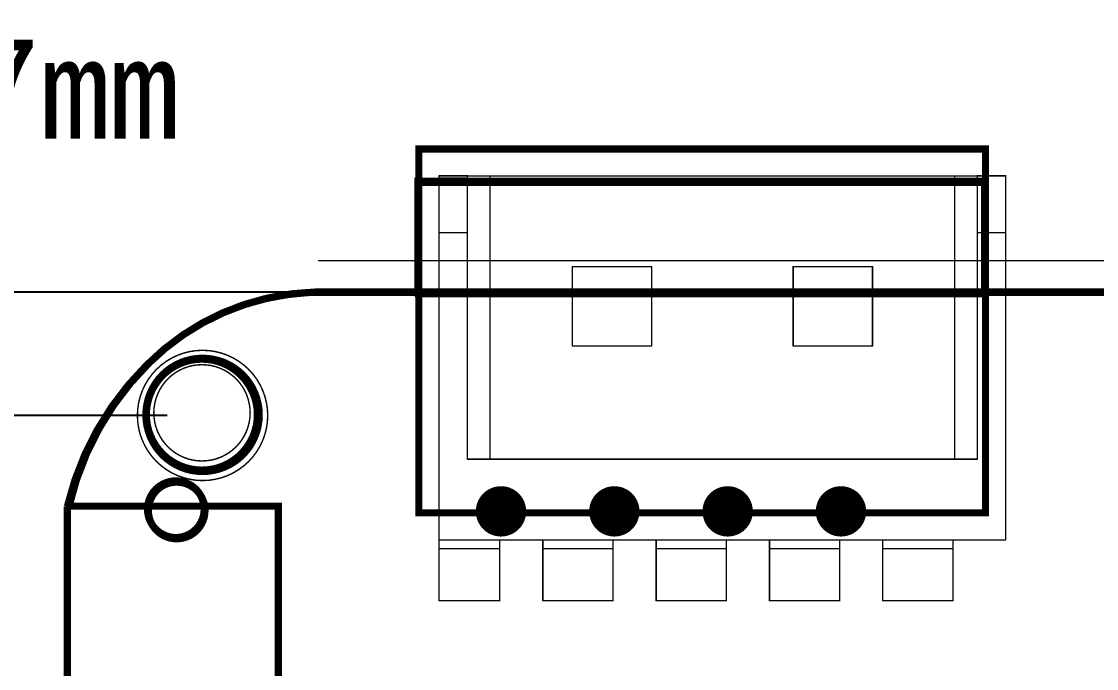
# Model space of a CAD drawing. Extents: x -54 to 75, y -63 to 45.
# Drawn here: x 18.18 to 37.15, y 30.37 to 41.8 of the extents above; entities that cross this region are included whole.
import ezdxf

# ---------------------------------------------------------------- set-up
doc = ezdxf.new("R2010")
doc.units = 0
doc.header["$MEASUREMENT"] = 0
doc.linetypes.add('PADS_DASH_38100', pattern=[0.254, 0.127, -0.127])
doc.layers.get('0').update_dxf_attribs({"linetype": 'CONTINUOUS'})
doc.layers.get('Defpoints').update_dxf_attribs({"linetype": 'CONTINUOUS'})
for name, color, linetype in [('2D_LINE_00', 255, 'CONTINUOUS'), ('2D_LINE_01', 255, 'CONTINUOUS'), ('BOARD_CUTOUT_00', 254, 'CONTINUOUS'), ('BOARD_OUTLINE_00', 254, 'CONTINUOUS'), ('DRIL_PLTE_THRU_01', 3, 'CONTINUOUS'), ('DRIL_SYMBOL', 254, 'CONTINUOUS'), ('PART_TOP_2DLINE_126', 254, 'CONTINUOUS')]:
    doc.layers.add(name, color=color, linetype=linetype)
doc.dimstyles.get("Standard").update_dxf_attribs({"dimscale": 10, "dimtxt": 0.18, "dimasz": 0.18, "dimexe": 0.18, "dimexo": 0.0625, "dimgap": 0.09, "dimtad": 0, "dimtih": 1, "dimtoh": 1, "dimzin": 0, "dimdsep": 46, "dimtxsty": 'Standard', "dimcen": 0.09, "dimadec": 0, "dimazin": 0, "dimtfac": 1, "dimtofl": 0, "dimtmove": 0, "dimatfit": 3, "dimfxl": 1, "dimtolj": 1, "dimtzin": 0, "dimarcsym": 0})

# ---------------------------------------------------------------- blocks, each defined once
blk = doc.blocks.new('BOARD_1')
at = {"layer": 'BOARD_CUTOUT_00', "const_width": 0.127}
for points in [[(-6.751, 34.388, 1), (-8.751, 34.388, 1)], [(-7.722, 32.722, 1), (-8.722, 32.722, 1)]]:
    blk.add_lwpolyline(points, format="xyb", close=True, dxfattribs=at)
at = {"layer": 'BOARD_OUTLINE_00', "const_width": 0.127}
blk.add_lwpolyline([(0, 0), (6.847, 0), (6.847, 4.142), (9.561, 4.142), (9.561, 0.199), (25.267, 0.199, 0.185339), (28.735, 2.042, 0.15749), (29.993, 5.027), (29.993, 32.25, 0.340915), (25.686, 36.557), (-5.758, 36.557, 0.19257), (-8.738, 35.265, 0.140096), (-10.137, 32.77), (-10.137, 10.091), (-10.114, 10.091), (-10.114, 4.314), (-10.243, 4.314, 0.201635), (-8.997, 1.213, 0.196192), (-6.063, -0.004), (0, -0.004)], format="xyb", close=True, dxfattribs=at)
blk = doc.blocks.new('SMOOTH_0$127')
at = {"const_width": 0.0635}
blk.add_lwpolyline([(-0.03175, 0, 1), (0.03175, 0, 1)], format="xyb", close=True, dxfattribs=at)
blk = doc.blocks.new('DRAWING_4')
at = {"layer": '2D_LINE_00', "const_width": 0.127}
blk.add_lwpolyline([(11.846, -1.08), (21.849, -1.08), (21.849, -3.049), (11.846, -3.049)], close=True, dxfattribs=at)
at = {"layer": '2D_LINE_00'}
for p in [(11.846, -1.08), (21.849, -1.08), (11.846, -3.049), (21.849, -3.049)]:
    blk.add_blockref('SMOOTH_0$127', p, dxfattribs=at)
blk = doc.blocks.new('SMOOTH_0$0254')
at = {"const_width": 0.0127}
blk.add_lwpolyline([(-0.00635, 0, 1), (0.00635, 0, 1)], format="xyb", close=True, dxfattribs=at)
blk = doc.blocks.new('DRAWING_16')
at = {"layer": '2D_LINE_01', "linetype": 'PADS_DASH_38100', "const_width": 0.0254}
blk.add_lwpolyline([(0, 0), (0, -0.007)], dxfattribs=at)
at = {"layer": '2D_LINE_01'}
for p in [(0, 0), (0, -0.007)]:
    blk.add_blockref('SMOOTH_0$0254', p, dxfattribs=at)
blk = doc.blocks.new('DRAWING_17')
at = {"layer": '2D_LINE_01', "const_width": 0.0254}
blk.add_lwpolyline([(0, 0), (0, -7.5)], dxfattribs=at)
at = {"layer": '2D_LINE_01'}
for p in [(0, 0), (0, -7.5)]:
    blk.add_blockref('SMOOTH_0$0254', p, dxfattribs=at)
blk = doc.blocks.new('DRAWING_18')
at = {"layer": '2D_LINE_01', "linetype": 'PADS_DASH_38100', "const_width": 0.0254}
blk.add_lwpolyline([(0, 0), (0, -5)], dxfattribs=at)
at = {"layer": '2D_LINE_01'}
for p in [(0, 0), (0, -5)]:
    blk.add_blockref('SMOOTH_0$0254', p, dxfattribs=at)
blk = doc.blocks.new('DRAWING_19')
at = {"layer": '2D_LINE_01', "linetype": 'PADS_DASH_38100', "const_width": 0.0254}
blk.add_lwpolyline([(0, 0), (0, -5)], dxfattribs=at)
at = {"layer": '2D_LINE_01'}
for p in [(0, 0), (0, -5)]:
    blk.add_blockref('SMOOTH_0$0254', p, dxfattribs=at)
blk = doc.blocks.new('DRAWING_20')
at = {"layer": '2D_LINE_01', "const_width": 0.0254}
blk.add_lwpolyline([(0, 0), (0, -1.0746)], dxfattribs=at)
at = {"layer": '2D_LINE_01'}
for p in [(0, 0), (0, -1.0746)]:
    blk.add_blockref('SMOOTH_0$0254', p, dxfattribs=at)
blk = doc.blocks.new('DRAWING_21')
at = {"layer": '2D_LINE_01', "const_width": 0.0254}
blk.add_lwpolyline([(0, 0), (0, -1.0746)], dxfattribs=at)
at = {"layer": '2D_LINE_01'}
for p in [(0, 0), (0, -1.0746)]:
    blk.add_blockref('SMOOTH_0$0254', p, dxfattribs=at)
blk = doc.blocks.new('DRAWING_22')
at = {"layer": '2D_LINE_01', "const_width": 0.0254}
blk.add_lwpolyline([(0, 0), (0, -1.4)], dxfattribs=at)
at = {"layer": '2D_LINE_01'}
for p in [(0, 0), (0, -1.4)]:
    blk.add_blockref('SMOOTH_0$0254', p, dxfattribs=at)
blk = doc.blocks.new('DRAWING_23')
at = {"layer": '2D_LINE_01', "const_width": 0.0254}
blk.add_lwpolyline([(0, 0), (0, -1.0746)], dxfattribs=at)
at = {"layer": '2D_LINE_01'}
for p in [(0, 0), (0, -1.0746)]:
    blk.add_blockref('SMOOTH_0$0254', p, dxfattribs=at)
blk = doc.blocks.new('DRAWING_24')
at = {"layer": '2D_LINE_01', "const_width": 0.0254}
blk.add_lwpolyline([(0, 0), (0, 1.4)], dxfattribs=at)
at = {"layer": '2D_LINE_01'}
for p in [(0, 1.4), (0, 0)]:
    blk.add_blockref('SMOOTH_0$0254', p, dxfattribs=at)
blk = doc.blocks.new('DRAWING_25')
at = {"layer": '2D_LINE_01', "const_width": 0.0254}
blk.add_lwpolyline([(0, 0), (0, -1.0746)], dxfattribs=at)
at = {"layer": '2D_LINE_01'}
for p in [(0, 0), (0, -1.0746)]:
    blk.add_blockref('SMOOTH_0$0254', p, dxfattribs=at)
blk = doc.blocks.new('DRAWING_27')
at = {"layer": '2D_LINE_01', "const_width": 0.0254}
blk.add_lwpolyline([(0, 0), (0, -1.0746)], dxfattribs=at)
at = {"layer": '2D_LINE_01'}
for p in [(0, 0), (0, -1.0746)]:
    blk.add_blockref('SMOOTH_0$0254', p, dxfattribs=at)
blk = doc.blocks.new('DRAWING_30')
at = {"layer": '2D_LINE_01', "const_width": 0.0254}
blk.add_lwpolyline([(0, 0), (0, -1.0746)], dxfattribs=at)
at = {"layer": '2D_LINE_01'}
for p in [(0, 0), (0, -1.0746)]:
    blk.add_blockref('SMOOTH_0$0254', p, dxfattribs=at)
blk = doc.blocks.new('DRAWING_31')
at = {"layer": '2D_LINE_01', "const_width": 0.0254}
blk.add_lwpolyline([(0, 0), (0, -1.4)], dxfattribs=at)
at = {"layer": '2D_LINE_01'}
for p in [(0, 0), (0, -1.4)]:
    blk.add_blockref('SMOOTH_0$0254', p, dxfattribs=at)
blk = doc.blocks.new('DRAWING_44')
at = {"layer": '2D_LINE_01', "const_width": 0.0254}
blk.add_lwpolyline([(0, 0), (0, -1.0746)], dxfattribs=at)
at = {"layer": '2D_LINE_01'}
for p in [(0, 0), (0, -1.0746)]:
    blk.add_blockref('SMOOTH_0$0254', p, dxfattribs=at)
blk = doc.blocks.new('DRAWING_47')
at = {"layer": '2D_LINE_01', "const_width": 0.0254}
blk.add_lwpolyline([(0, 0), (0, 1.4)], dxfattribs=at)
at = {"layer": '2D_LINE_01'}
for p in [(0, 1.4), (0, 0)]:
    blk.add_blockref('SMOOTH_0$0254', p, dxfattribs=at)
blk = doc.blocks.new('DRAWING_48')
at = {"layer": '2D_LINE_01', "const_width": 0.0254}
blk.add_lwpolyline([(0, 0), (0, -1.0746)], dxfattribs=at)
at = {"layer": '2D_LINE_01'}
for p in [(0, 0), (0, -1.0746)]:
    blk.add_blockref('SMOOTH_0$0254', p, dxfattribs=at)
blk = doc.blocks.new('DRAWING_49')
at = {"layer": '2D_LINE_01', "const_width": 0.0254}
blk.add_lwpolyline([(0, 0), (0, -1.0746)], dxfattribs=at)
at = {"layer": '2D_LINE_01'}
for p in [(0, 0), (0, -1.0746)]:
    blk.add_blockref('SMOOTH_0$0254', p, dxfattribs=at)
blk = doc.blocks.new('DRAWING_50')
at = {"layer": '2D_LINE_01', "linetype": 'PADS_DASH_38100', "const_width": 0.0254}
blk.add_lwpolyline([(0, 0), (0, -5)], dxfattribs=at)
at = {"layer": '2D_LINE_01'}
for p in [(0, 0), (0, -5)]:
    blk.add_blockref('SMOOTH_0$0254', p, dxfattribs=at)
blk = doc.blocks.new('DRAWING_54')
at = {"layer": '2D_LINE_01', "linetype": 'PADS_DASH_38100', "const_width": 0.0254}
blk.add_lwpolyline([(0, 0), (0, -5)], dxfattribs=at)
at = {"layer": '2D_LINE_01'}
for p in [(0, 0), (0, -5)]:
    blk.add_blockref('SMOOTH_0$0254', p, dxfattribs=at)
blk = doc.blocks.new('DRAWING_55')
at = {"layer": '2D_LINE_01', "const_width": 0.0254}
blk.add_lwpolyline([(0, 0), (0, 6.4254)], dxfattribs=at)
at = {"layer": '2D_LINE_01'}
for p in [(0, 6.4254), (0, 0)]:
    blk.add_blockref('SMOOTH_0$0254', p, dxfattribs=at)
blk = doc.blocks.new('DRAWING_79')
at = {"layer": '2D_LINE_01', "const_width": 0.0254}
blk.add_lwpolyline([(0, 0), (-1.238, 0)], dxfattribs=at)
at = {"layer": '2D_LINE_01'}
for p in [(-1.238, 0), (0, 0)]:
    blk.add_blockref('SMOOTH_0$0254', p, dxfattribs=at)
blk = doc.blocks.new('DRAWING_80')
at = {"layer": '2D_LINE_01', "const_width": 0.0254}
blk.add_lwpolyline([(0, 0), (-1.238, 0)], dxfattribs=at)
at = {"layer": '2D_LINE_01'}
for p in [(-1.238, 0), (0, 0)]:
    blk.add_blockref('SMOOTH_0$0254', p, dxfattribs=at)
blk = doc.blocks.new('DRAWING_81')
at = {"layer": '2D_LINE_01', "const_width": 0.0254}
blk.add_lwpolyline([(0, 0), (-1.238, 0)], dxfattribs=at)
at = {"layer": '2D_LINE_01'}
for p in [(-1.238, 0), (0, 0)]:
    blk.add_blockref('SMOOTH_0$0254', p, dxfattribs=at)
blk = doc.blocks.new('DRAWING_82')
at = {"layer": '2D_LINE_01', "const_width": 0.0254}
blk.add_lwpolyline([(0, 0), (-1.238, 0)], dxfattribs=at)
at = {"layer": '2D_LINE_01'}
for p in [(-1.238, 0), (0, 0)]:
    blk.add_blockref('SMOOTH_0$0254', p, dxfattribs=at)
blk = doc.blocks.new('DRAWING_83')
at = {"layer": '2D_LINE_01', "const_width": 0.0254}
blk.add_lwpolyline([(0, 0), (-1.069, 0)], dxfattribs=at)
at = {"layer": '2D_LINE_01'}
for p in [(-1.069, 0), (0, 0)]:
    blk.add_blockref('SMOOTH_0$0254', p, dxfattribs=at)
blk = doc.blocks.new('DRAWING_84')
at = {"layer": '2D_LINE_01', "const_width": 0.0254}
blk.add_lwpolyline([(0, 0), (-1.238, 0)], dxfattribs=at)
at = {"layer": '2D_LINE_01'}
for p in [(-1.238, 0), (0, 0)]:
    blk.add_blockref('SMOOTH_0$0254', p, dxfattribs=at)
blk = doc.blocks.new('DRAWING_85')
at = {"layer": '2D_LINE_01', "const_width": 0.0254}
blk.add_lwpolyline([(0, 0), (-1.238, 0)], dxfattribs=at)
at = {"layer": '2D_LINE_01'}
for p in [(-1.238, 0), (0, 0)]:
    blk.add_blockref('SMOOTH_0$0254', p, dxfattribs=at)
blk = doc.blocks.new('DRAWING_86')
at = {"layer": '2D_LINE_01', "const_width": 0.0254}
blk.add_lwpolyline([(0, 0), (-1.238, 0)], dxfattribs=at)
at = {"layer": '2D_LINE_01'}
for p in [(-1.238, 0), (0, 0)]:
    blk.add_blockref('SMOOTH_0$0254', p, dxfattribs=at)
blk = doc.blocks.new('DRAWING_87')
at = {"layer": '2D_LINE_01', "const_width": 0.0254}
blk.add_lwpolyline([(0, 0), (-1.238, 0)], dxfattribs=at)
at = {"layer": '2D_LINE_01'}
for p in [(-1.238, 0), (0, 0)]:
    blk.add_blockref('SMOOTH_0$0254', p, dxfattribs=at)
blk = doc.blocks.new('DRAWING_88')
at = {"layer": '2D_LINE_01', "const_width": 0.0254}
blk.add_lwpolyline([(0, 0), (-1.069, 0)], dxfattribs=at)
at = {"layer": '2D_LINE_01'}
for p in [(-1.069, 0), (0, 0)]:
    blk.add_blockref('SMOOTH_0$0254', p, dxfattribs=at)
blk = doc.blocks.new('DRAWING_89')
at = {"layer": '2D_LINE_01', "const_width": 0.0254}
blk.add_lwpolyline([(0, 0), (10, 0)], dxfattribs=at)
at = {"layer": '2D_LINE_01'}
for p in [(0, 0), (10, 0)]:
    blk.add_blockref('SMOOTH_0$0254', p, dxfattribs=at)
blk = doc.blocks.new('DRAWING_90')
at = {"layer": '2D_LINE_01', "linetype": 'PADS_DASH_38100', "const_width": 0.0254}
blk.add_lwpolyline([(0, 0), (9, 0)], dxfattribs=at)
at = {"layer": '2D_LINE_01'}
for p in [(0, 0), (9, 0)]:
    blk.add_blockref('SMOOTH_0$0254', p, dxfattribs=at)
blk = doc.blocks.new('DRAWING_91')
at = {"layer": '2D_LINE_01', "const_width": 0.0254}
blk.add_lwpolyline([(0, 0), (1.4, 0)], dxfattribs=at)
at = {"layer": '2D_LINE_01'}
for p in [(0, 0), (1.4, 0)]:
    blk.add_blockref('SMOOTH_0$0254', p, dxfattribs=at)
blk = doc.blocks.new('DRAWING_92')
at = {"layer": '2D_LINE_01', "const_width": 0.0254}
blk.add_lwpolyline([(0, 0), (1.4, 0)], dxfattribs=at)
at = {"layer": '2D_LINE_01'}
for p in [(0, 0), (1.4, 0)]:
    blk.add_blockref('SMOOTH_0$0254', p, dxfattribs=at)
blk = doc.blocks.new('DRAWING_93')
at = {"layer": '2D_LINE_01', "const_width": 0.0254}
blk.add_lwpolyline([(0, 0), (-1.4, 0)], dxfattribs=at)
at = {"layer": '2D_LINE_01'}
for p in [(-1.4, 0), (0, 0)]:
    blk.add_blockref('SMOOTH_0$0254', p, dxfattribs=at)
blk = doc.blocks.new('DRAWING_94')
at = {"layer": '2D_LINE_01', "const_width": 0.0254}
blk.add_lwpolyline([(0, 0), (-1.4, 0)], dxfattribs=at)
at = {"layer": '2D_LINE_01'}
for p in [(-1.4, 0), (0, 0)]:
    blk.add_blockref('SMOOTH_0$0254', p, dxfattribs=at)
blk = doc.blocks.new('DRAWING_95')
at = {"layer": '2D_LINE_01', "linetype": 'PADS_DASH_38100', "const_width": 0.0254}
blk.add_lwpolyline([(0, 0), (-10, 0)], dxfattribs=at)
at = {"layer": '2D_LINE_01'}
for p in [(-10, 0), (0, 0)]:
    blk.add_blockref('SMOOTH_0$0254', p, dxfattribs=at)
blk = doc.blocks.new('DRAWING_96')
at = {"layer": '2D_LINE_01', "const_width": 0.0254}
blk.add_lwpolyline([(0, 0), (2.125, 0)], dxfattribs=at)
at = {"layer": '2D_LINE_01'}
for p in [(0, 0), (2.125, 0)]:
    blk.add_blockref('SMOOTH_0$0254', p, dxfattribs=at)
blk = doc.blocks.new('DRAWING_97')
at = {"layer": '2D_LINE_01', "const_width": 0.0254}
blk.add_lwpolyline([(0, 0), (18.475, 0)], dxfattribs=at)
at = {"layer": '2D_LINE_01'}
for p in [(0, 0), (18.475, 0)]:
    blk.add_blockref('SMOOTH_0$0254', p, dxfattribs=at)
blk = doc.blocks.new('DRAWING_98')
at = {"layer": '2D_LINE_01', "linetype": 'PADS_DASH_38100', "const_width": 0.0254}
blk.add_lwpolyline([(0, 0), (0.5, 0)], dxfattribs=at)
at = {"layer": '2D_LINE_01'}
for p in [(0, 0), (0.5, 0)]:
    blk.add_blockref('SMOOTH_0$0254', p, dxfattribs=at)
blk = doc.blocks.new('DRAWING_99')
at = {"layer": '2D_LINE_01', "linetype": 'PADS_DASH_38100', "const_width": 0.0254}
blk.add_lwpolyline([(0, 0), (0.5, 0)], dxfattribs=at)
at = {"layer": '2D_LINE_01'}
for p in [(0, 0), (0.5, 0)]:
    blk.add_blockref('SMOOTH_0$0254', p, dxfattribs=at)
blk = doc.blocks.new('DRAWING_100')
at = {"layer": '2D_LINE_01', "const_width": 0.0254}
blk.add_lwpolyline([(0, 0), (-10, 0)], dxfattribs=at)
at = {"layer": '2D_LINE_01'}
for p in [(-10, 0), (0, 0)]:
    blk.add_blockref('SMOOTH_0$0254', p, dxfattribs=at)
blk = doc.blocks.new('DRAWING_101')
at = {"layer": '2D_LINE_01', "linetype": 'PADS_DASH_38100', "const_width": 0.0254}
blk.add_lwpolyline([(0, 0), (-0.5, 0)], dxfattribs=at)
at = {"layer": '2D_LINE_01'}
for p in [(-0.5, 0), (0, 0)]:
    blk.add_blockref('SMOOTH_0$0254', p, dxfattribs=at)
blk = doc.blocks.new('DRAWING_102')
at = {"layer": '2D_LINE_01', "linetype": 'PADS_DASH_38100', "const_width": 0.0254}
blk.add_lwpolyline([(0, 0), (-0.5, 0)], dxfattribs=at)
at = {"layer": '2D_LINE_01'}
for p in [(-0.5, 0), (0, 0)]:
    blk.add_blockref('SMOOTH_0$0254', p, dxfattribs=at)
blk = doc.blocks.new('DRAWING_107')
at = {"layer": '2D_LINE_01', "const_width": 0.0254}
blk.add_lwpolyline([(-1.15, 0, 1), (1.15, 0, 1)], format="xyb", close=True, dxfattribs=at)
blk = doc.blocks.new('DRAWING_110')
at = {"layer": '2D_LINE_01', "linetype": 'PADS_DASH_38100', "const_width": 0.0254}
blk.add_lwpolyline([(0, 0), (0, -0.007)], dxfattribs=at)
at = {"layer": '2D_LINE_01'}
for p in [(0, 0), (0, -0.007)]:
    blk.add_blockref('SMOOTH_0$0254', p, dxfattribs=at)
blk = doc.blocks.new('DRAWING_122')
at = {"layer": '2D_LINE_01', "linetype": 'PADS_DASH_38100', "const_width": 0.0254}
blk.add_lwpolyline([(0, 0), (-0.5, 0)], dxfattribs=at)
at = {"layer": '2D_LINE_01'}
for p in [(-0.5, 0), (0, 0)]:
    blk.add_blockref('SMOOTH_0$0254', p, dxfattribs=at)
blk = doc.blocks.new('DRAWING_130')
at = {"layer": '2D_LINE_01', "const_width": 0.127}
blk.add_lwpolyline([(0, 0, 1), (-1, 0, 1)], format="xyb", close=True, dxfattribs=at)
blk = doc.blocks.new('DRAWING_132')
at = {"layer": '2D_LINE_01', "const_width": 0.127}
blk.add_lwpolyline([(0, 0, 1), (-1.96, 0, 1)], format="xyb", close=True, dxfattribs=at)
blk = doc.blocks.new('DRAWING_141')
at = {"layer": '2D_LINE_01', "const_width": 0.127}
blk.add_lwpolyline([(0, 0), (10.004, 0), (10.004, -1.969), (0, -1.969)], close=True, dxfattribs=at)
at = {"layer": '2D_LINE_01'}
for p in [(0, 0), (10.004, 0), (0, -1.969), (10.004, -1.969)]:
    blk.add_blockref('SMOOTH_0$127', p, dxfattribs=at)
blk = doc.blocks.new('DRAWING_142')
at = {"layer": '2D_LINE_01', "const_width": 0.0635}
blk.add_lwpolyline([(0, 0, 1), (0.0635, 0, 1)], format="xyb", close=True, dxfattribs=at)
blk = doc.blocks.new('DRAWING_143')
at = {"layer": '2D_LINE_01', "const_width": 0.0635}
blk.add_lwpolyline([(0, 0, 1), (0.0635, 0, 1)], format="xyb", close=True, dxfattribs=at)
blk = doc.blocks.new('DRAWING_144')
at = {"layer": '2D_LINE_01', "const_width": 0.127}
blk.add_lwpolyline([(32.098, 27.053), (0.914, 27.053, 0.207545), (-2.298, 25.8, 0.141876), (-3.705, 23.277), (-0.01, 23.277), (-0.01, 0), (0, 0), (0, -5.196), (-3.834, -5.196, 0.220322), (-2.385, -8.461, 0.188952), (0.433, -9.499), (1.594, -9.499), (1.594, -10.383), (13.284, -10.383), (13.284, -9.288), (31.154, -9.288)], format="xyb", dxfattribs=at)
blk = doc.blocks.new('DRAWING_199')
at = {"layer": '2D_LINE_01', "const_width": 0.0254}
blk.add_lwpolyline([(-0.85, 0, 1), (0.85, 0, 1)], format="xyb", close=True, dxfattribs=at)
blk = doc.blocks.new('DRIL_HOLE_0')
blk.add_lwpolyline([(0, 0, 1), (0, 0, 1)], format="xyb", close=True)
blk = doc.blocks.new('STK_TOP_3')
at = {"layer": 'DRIL_PLTE_THRU_01'}
blk.add_blockref('DRIL_HOLE_0', (0, 0), dxfattribs=at)
blk = doc.blocks.new('SYM_TOP_3')
blk.add_blockref('STK_TOP_3', (0, 0))
blk = doc.blocks.new('PART_TOP_0')
blk.add_blockref('SYM_TOP_3', (0, 0))
blk = doc.blocks.new('PART_BODY_TOP_217')
at = {"layer": 'PART_TOP_2DLINE_126', "const_width": 0.127}
blk.add_lwpolyline([(-2.55, 0.0254), (7.45, 0.0254), (7.45, -6.4), (-2.55, -6.4)], close=True, dxfattribs=at)
at = {"layer": 'PART_TOP_2DLINE_126'}
for p in [(-2.55, 0.0254), (7.45, 0.0254), (-2.55, -6.4), (7.45, -6.4)]:
    blk.add_blockref('SMOOTH_0$127', p, dxfattribs=at)
blk = doc.blocks.new('DRIL_SYMBOL_0$889')
at = {"layer": 'DRIL_SYMBOL', "const_width": 0.0508}
for points in [[(0, -0.254), (0, 0.254)], [(-0.254, 0), (0.254, 0)]]:
    blk.add_lwpolyline(points, dxfattribs=at)
blk = doc.blocks.new('DRIL_HOLE_0$889')
at = {"const_width": 0.4445}
blk.add_lwpolyline([(-0.22225, 0, 1), (0.22225, 0, 1)], format="xyb", close=True, dxfattribs=at)
blk.add_blockref('DRIL_SYMBOL_0$889', (0, 0))
blk = doc.blocks.new('STK_TOP_11')
at = {"layer": 'DRIL_PLTE_THRU_01'}
blk.add_blockref('DRIL_HOLE_0$889', (0, 0), dxfattribs=at)
blk = doc.blocks.new('SYM_TOP_9')
for name, p in [('STK_TOP_11', (0, 0)), ('STK_TOP_11', (2, 0)), ('STK_TOP_11', (4, 0)), ('STK_TOP_11', (6, 0)), ('PART_BODY_TOP_217', (0, 0))]:
    blk.add_blockref(name, p)
blk = doc.blocks.new('PART_TOP_27')
blk.add_blockref('SYM_TOP_9', (0, 0))
blk = doc.blocks.new('PART_TOP_29')
blk.add_blockref('SYM_TOP_3', (0, 0))
blk = doc.blocks.new('*D316')
at = {"color": 0, "linetype": 'Continuous', "lineweight": -2, "transparency": 16777216}
for p, q in [((10.38, 38.814), (10.38, 40.614)), ((10.38, 40.614), (12.18, 40.614)), ((23.014, 37.014), (8.58, 37.014)), ((20.751, 34.839), (8.58, 34.839)), ((10.38, 33.039), (10.38, 31.239))]:
    blk.add_line(p, q, dxfattribs=at)
at = {"color": 0, "linetype": 'Continuous', "transparency": 16777216}
for points in [[(10.08, 38.814), (10.68, 38.814), (10.38, 37.014)], [(10.08, 33.039), (10.68, 33.039), (10.38, 34.839)]]:
    blk.add_solid(points, dxfattribs=at)
at = {"layer": 'Defpoints', "color": 0, "linetype": 'Continuous', "transparency": 16777216}
for p in [(10.38, 37.014), (23.639, 37.014), (21.376, 34.839)]:
    blk.add_point(p, dxfattribs=at)
at = {"color": 0, "linetype": 'Continuous', "transparency": 16777216, "insert": (17.28, 40.614), "char_height": 1.8, "attachment_point": 5}
blk.add_mtext('\\A1;2.17mm', dxfattribs=at)

msp = doc.modelspace()

# ---------------------------------------------------------------- block references
at = {"rotation": 180}
msp.add_blockref('PART_TOP_27', (32.644, 33.145), dxfattribs=at)
for name, p in [('DRAWING_4', (13.333, 40.056)), ('DRAWING_141', (25.192, 38.955)), ('DRAWING_110', (25.543, 39.033)), ('DRAWING_122', (26.043, 39.033)), ('DRAWING_16', (25.551, 39.073)), ('DRAWING_102', (26.051, 39.073)), ('DRAWING_17', (25.551, 39.067)), ('DRAWING_100', (35.551, 39.067)), ('DRAWING_18', (26.051, 39.067)), ('DRAWING_19', (26.451, 39.067)), ('DRAWING_50', (34.651, 39.067)), ('DRAWING_101', (35.551, 39.073)), ('DRAWING_54', (35.051, 39.067)), ('DRAWING_55', (35.551, 32.641)), ('DRAWING_98', (25.551, 38.067)), ('DRAWING_99', (35.051, 38.067)), ('DRAWING_96', (23.426, 37.573)), ('DRAWING_95', (35.551, 37.573)), ('DRAWING_97', (35.551, 37.573)), ('DRAWING_22', (27.901, 37.467)), ('DRAWING_94', (29.301, 37.467)), ('DRAWING_24', (29.301, 36.067)), ('DRAWING_31', (31.801, 37.467)), ('DRAWING_93', (33.201, 37.467)), ('DRAWING_47', (33.201, 36.067)), ('BOARD_1', (29.127, 0.461)), ('DRAWING_144', (22.725, 9.961)), ('DRAWING_143', (25.16, 36.986)), ('DRAWING_142', (35.164, 36.986)), ('DRAWING_91', (27.901, 36.067)), ('DRAWING_92', (31.801, 36.067)), ('DRAWING_107', (21.376, 34.839)), ('DRAWING_132', (22.344, 34.853)), ('DRAWING_199', (21.366, 34.885)), ('DRAWING_90', (26.051, 34.067)), ('DRAWING_130', (21.419, 33.161)), ('DRAWING_89', (25.551, 32.641)), ('DRAWING_20', (26.62, 32.641)), ('DRAWING_21', (27.382, 32.641)), ('DRAWING_23', (28.62, 32.641)), ('DRAWING_25', (29.382, 32.641)), ('DRAWING_27', (30.62, 32.641)), ('DRAWING_30', (31.382, 32.641)), ('DRAWING_44', (32.62, 32.641)), ('DRAWING_48', (33.382, 32.641)), ('DRAWING_49', (34.62, 32.641)), ('DRAWING_88', (26.62, 32.487)), ('DRAWING_87', (28.62, 32.487)), ('DRAWING_86', (30.62, 32.487)), ('DRAWING_85', (32.62, 32.487)), ('DRAWING_84', (34.62, 32.487)), ('PART_TOP_29', (22.802, 31.854)), ('DRAWING_83', (26.62, 31.567)), ('DRAWING_82', (28.62, 31.567)), ('DRAWING_81', (30.62, 31.567)), ('DRAWING_80', (32.62, 31.567)), ('DRAWING_79', (34.62, 31.567)), ('PART_TOP_0', (36.995, 30.769))]:
    msp.add_blockref(name, p)

# ---------------------------------------------------------------- dimensions: what is measured, and where the dimension line sits
at = {"linetype": 'Continuous'}
dim = msp.add_linear_dim(base=(10.37964, 37.01411), p1=(21.37563, 34.83915), p2=(23.63901, 37.01411), angle=90, dimstyle='Standard', override={"dimpost": 'mm'}, dxfattribs=at)
dim.commit()
dim.dimension.update_dxf_attribs({"geometry": '*D316', "text_midpoint": (17.27964, 40.61411)})

doc.saveas('drawing.dxf')
